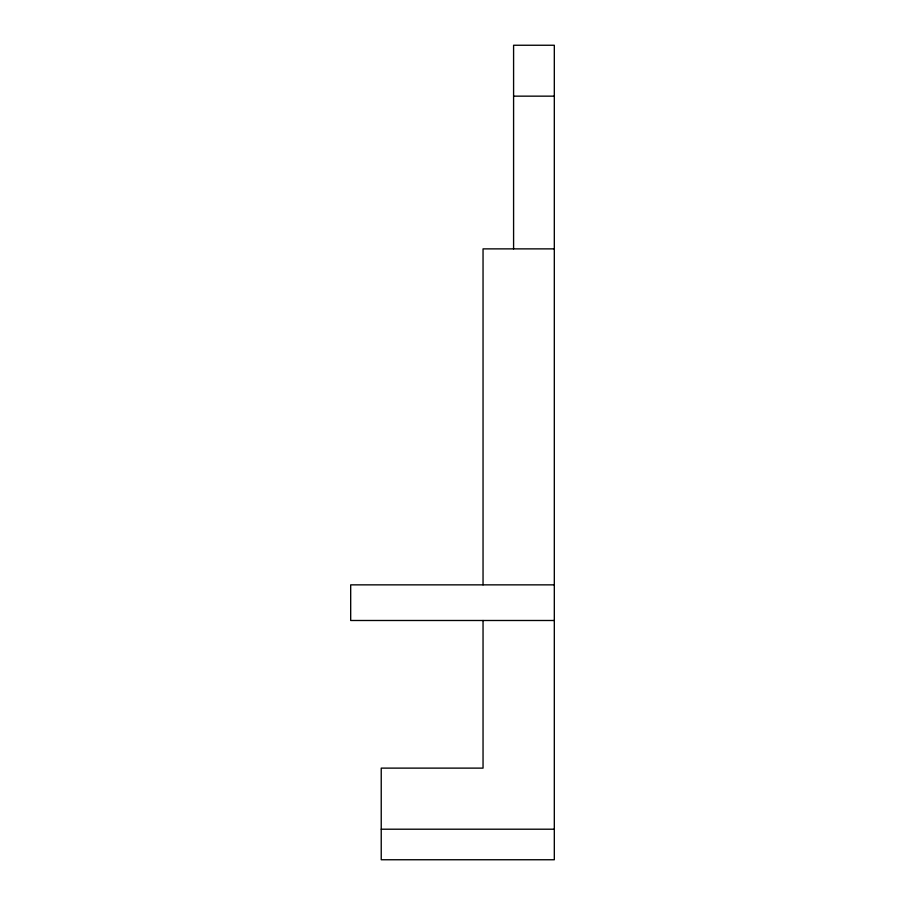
<?xml version="1.0" encoding="UTF-8"?>
<svg xmlns="http://www.w3.org/2000/svg" width="905" height="905" viewBox="0 0 905 905"><rect width="100%" height="100%" fill="white"/><g stroke="black" fill="none" stroke-linecap="round" stroke-linejoin="round"><path stroke-width="1.36" d="M513.588 96.156L554.312 96.156M554.312 248.875L483.044 248.875L483.044 584.856M554.312 584.856L350.688 584.856L350.688 620.491L554.312 620.491M381.231 829.206L554.312 829.206M513.588 248.875L513.588 45.25L554.312 45.25L554.312 859.75L381.231 859.75L381.231 768.119L483.044 768.119L483.044 620.491"/></g></svg>
